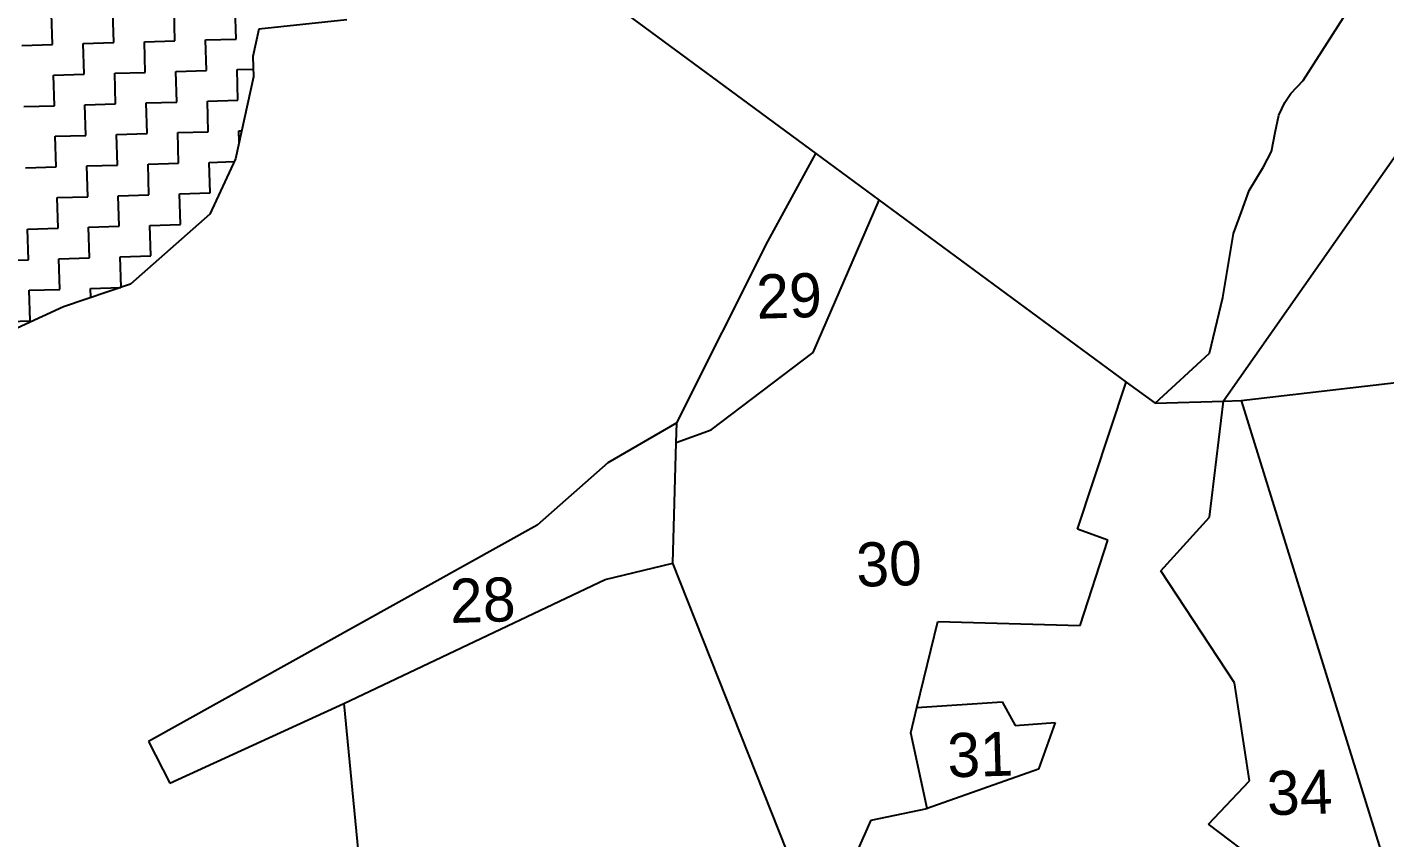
# Model space of a CAD drawing. Header units: metres. Extents: x 289662 to 290738, y 2016260 to 2018343.
# Drawn here: x 290044.1 to 290181.7, y 2016820.6 to 2016902.7 of the extents above; entities that cross this region are included whole.
import ezdxf
from ezdxf.enums import TextEntityAlignment as Align

# ---------------------------------------------------------------- set-up
doc = ezdxf.new("R2010")
doc.units = ezdxf.units.M
for name, color, linetype in [('LINE_WATER', 4, 'Continuous'), ('POLY_HATCH', 12, 'Continuous'), ('POLY_PARCEL', 6, 'Continuous'), ('TEXT_PARCEL', 7, 'Continuous')]:
    doc.layers.add(name, color=color, linetype=linetype)
doc.styles.add('TEXT_MAP', font='', dxfattribs={"height": 2.5})
doc.styles.get('TEXT_MAP').set_extended_font_data('Kruti Dev 050')

msp = doc.modelspace()

# ---------------------------------------------------------------- linework, layer by layer
at = {"layer": 'LINE_WATER'}
for p, q in [((290173.45, 2016897.31), (290180.86, 2016908.94)), ((290172.2, 2016895.99), (290173.45, 2016897.31)), ((290170.98, 2016893.8), (290171.58, 2016895.11)), ((290171.58, 2016895.11), (290172.2, 2016895.99)), ((290170.6, 2016892.06), (290170.98, 2016893.8)), ((290170.23, 2016890.12), (290170.6, 2016892.06)), ((290169.41, 2016888.59), (290170.23, 2016890.12)), ((290167.98, 2016886.18), (290169.41, 2016888.59)), ((290167.18, 2016884), (290167.98, 2016886.18)), ((290166.38, 2016881.83), (290167.18, 2016884)), ((290165.29, 2016875.34), (290166.38, 2016881.83)), ((290163.95, 2016869.7), (290165.29, 2016875.34)), ((290158.43, 2016864.62), (290163.95, 2016869.7))]:
    msp.add_line(p, q, dxfattribs=at)
at = {"layer": 'POLY_HATCH', "linetype": 'Continuous'}
for p, q in [((290059.06, 2016901.34), (290058.97, 2016904.45)), ((290065.26, 2016901.53), (290065.17, 2016904.63)), ((290046.65, 2016900.97), (290046.56, 2016904.08)), ((290052.85, 2016901.16), (290052.76, 2016904.26)), ((290043.55, 2016900.88), (290046.65, 2016900.97)), ((290049.75, 2016901.07), (290052.85, 2016901.16)), ((290049.85, 2016897.96), (290049.75, 2016901.07)), ((290055.96, 2016901.25), (290059.06, 2016901.34)), ((290056.05, 2016898.15), (290055.96, 2016901.25)), ((290062.16, 2016901.44), (290065.26, 2016901.53)), ((290062.25, 2016898.34), (290062.16, 2016901.44)), ((290046.74, 2016897.87), (290049.85, 2016897.96)), ((290046.84, 2016894.77), (290046.74, 2016897.87)), ((290052.95, 2016898.06), (290056.05, 2016898.15)), ((290053.04, 2016894.95), (290052.95, 2016898.06)), ((290059.15, 2016898.24), (290062.25, 2016898.34)), ((290059.25, 2016895.14), (290059.15, 2016898.24)), ((290065.36, 2016898.43), (290066.99, 2016898.48)), ((290065.45, 2016895.33), (290065.36, 2016898.43)), ((290049.94, 2016894.86), (290053.04, 2016894.95)), ((290050.03, 2016891.76), (290049.94, 2016894.86)), ((290056.14, 2016895.05), (290059.25, 2016895.14)), ((290056.24, 2016891.94), (290056.14, 2016895.05)), ((290062.35, 2016895.23), (290065.45, 2016895.33)), ((290062.44, 2016892.13), (290062.35, 2016895.23)), ((290043.73, 2016894.68), (290046.84, 2016894.77)), ((290059.34, 2016892.04), (290062.44, 2016892.13)), ((290059.43, 2016888.94), (290059.34, 2016892.04)), ((290065.54, 2016892.22), (290065.83, 2016892.23)), ((290065.58, 2016891.09), (290065.54, 2016892.22)), ((290046.93, 2016891.67), (290050.03, 2016891.76)), ((290047.02, 2016888.56), (290046.93, 2016891.67)), ((290053.13, 2016891.85), (290056.24, 2016891.94)), ((290053.23, 2016888.75), (290053.13, 2016891.85)), ((290043.92, 2016888.47), (290047.02, 2016888.56)), ((290050.12, 2016888.66), (290053.23, 2016888.75)), ((290050.22, 2016885.55), (290050.12, 2016888.66)), ((290056.33, 2016888.84), (290059.43, 2016888.94)), ((290056.42, 2016885.74), (290056.33, 2016888.84)), ((290062.53, 2016889.03), (290065.08, 2016889.1)), ((290062.63, 2016885.93), (290062.53, 2016889.03)), ((290047.11, 2016885.46), (290050.22, 2016885.55)), ((290047.21, 2016882.36), (290047.11, 2016885.46)), ((290053.32, 2016885.65), (290056.42, 2016885.74)), ((290053.41, 2016882.55), (290053.32, 2016885.65)), ((290059.52, 2016885.83), (290062.63, 2016885.93)), ((290059.62, 2016882.73), (290059.52, 2016885.83)), ((290050.31, 2016882.45), (290053.41, 2016882.55)), ((290050.4, 2016879.35), (290050.31, 2016882.45)), ((290056.51, 2016882.64), (290059.62, 2016882.73)), ((290056.61, 2016879.54), (290056.51, 2016882.64)), ((290044.11, 2016882.27), (290047.21, 2016882.36)), ((290044.2, 2016879.16), (290044.11, 2016882.27)), ((290041.1, 2016879.07), (290044.2, 2016879.16)), ((290047.3, 2016879.26), (290050.4, 2016879.35)), ((290047.39, 2016876.15), (290047.3, 2016879.26)), ((290053.51, 2016879.44), (290056.61, 2016879.54)), ((290053.6, 2016876.35), (290053.51, 2016879.44)), ((290044.29, 2016876.06), (290047.39, 2016876.15)), ((290044.38, 2016872.96), (290044.29, 2016876.06)), ((290050.5, 2016876.25), (290053.57, 2016876.34)), ((290050.52, 2016875.33), (290050.5, 2016876.25)), ((290041.28, 2016872.87), (290044.38, 2016872.96))]:
    msp.add_line(p, q, dxfattribs=at)
at = {"layer": 'POLY_HATCH'}
for p, q in [((290076.48, 2016903.48), (290067.56, 2016902.52)), ((290067.56, 2016902.52), (290066.96, 2016899.75)), ((290066.96, 2016899.75), (290067.02, 2016897.69)), ((290067.02, 2016897.69), (290065.2, 2016889.38)), ((290065.2, 2016889.38), (290062.61, 2016883.79)), ((290062.61, 2016883.79), (290054.56, 2016876.67)), ((290054.56, 2016876.67), (290047.75, 2016874.4)), ((290047.75, 2016874.4), (290033.49, 2016867.78))]:
    msp.add_line(p, q, dxfattribs=at)
at = {"layer": 'POLY_PARCEL'}
for p, q in [((290241.71, 2016973.67), (290165.37, 2016864.83)), ((290098.47, 2016908.75), (290124.04, 2016889.93)), ((290119.16, 2016881.02), (290124.04, 2016889.93)), ((290124.04, 2016889.93), (290130.46, 2016885.21)), ((290123.77, 2016869.77), (290130.46, 2016885.21)), ((290130.46, 2016885.21), (290155.51, 2016866.76)), ((290109.94, 2016862.64), (290119.16, 2016881.02)), ((290167.16, 2016864.88), (290250.79, 2016874.7)), ((290113.42, 2016861.93), (290123.77, 2016869.77)), ((290150.55, 2016851.86), (290155.51, 2016866.76)), ((290155.51, 2016866.76), (290158.43, 2016864.62)), ((290158.43, 2016864.62), (290165.37, 2016864.83)), ((290163.95, 2016853.07), (290165.37, 2016864.83)), ((290165.37, 2016864.83), (290167.16, 2016864.88)), ((290167.16, 2016864.88), (290181.46, 2016818.81)), ((290109.94, 2016862.64), (290102.94, 2016858.57)), ((290109.88, 2016860.65), (290109.94, 2016862.64)), ((290109.88, 2016860.65), (290113.42, 2016861.93)), ((290109.55, 2016848.39), (290109.88, 2016860.65)), ((290102.94, 2016858.57), (290095.8, 2016852.25)), ((290095.8, 2016852.25), (290056.37, 2016830.32)), ((290159.02, 2016847.64), (290163.95, 2016853.07)), ((290153.64, 2016850.73), (290150.55, 2016851.86)), ((290150.85, 2016842.1), (290153.64, 2016850.73)), ((290102.68, 2016846.76), (290109.55, 2016848.39)), ((290124.48, 2016810.77), (290109.55, 2016848.39)), ((290076.19, 2016834.17), (290102.68, 2016846.76)), ((290166.49, 2016836.27), (290159.02, 2016847.64)), ((290134.29, 2016833.76), (290136.39, 2016842.48)), ((290136.39, 2016842.48), (290150.85, 2016842.1)), ((290168.01, 2016826.34), (290166.49, 2016836.27)), ((290134.29, 2016833.76), (290142.94, 2016834.34)), ((290142.94, 2016834.34), (290144.23, 2016831.94)), ((290058.53, 2016826.12), (290076.19, 2016834.17)), ((290076.19, 2016834.17), (290082.78, 2016765.14)), ((290133.67, 2016831.21), (290134.29, 2016833.76)), ((290144.23, 2016831.94), (290148.29, 2016832.26)), ((290148.29, 2016832.26), (290146.6, 2016827.53)), ((290056.37, 2016830.32), (290058.53, 2016826.12)), ((290135.33, 2016823.53), (290133.67, 2016831.21)), ((290146.6, 2016827.53), (290135.33, 2016823.53)), ((290163.86, 2016821.95), (290168.01, 2016826.34)), ((290129.66, 2016822.35), (290135.33, 2016823.53)), ((290124.48, 2016810.77), (290129.66, 2016822.35)), ((290169.28, 2016817.84), (290163.86, 2016821.95))]:
    msp.add_line(p, q, dxfattribs=at)

# ---------------------------------------------------------------- texts
at = {"layer": 'TEXT_PARCEL', "style": 'TEXT_MAP'}
for s, p in [('29', (290121.32, 2016875.51)), ('30', (290131.45, 2016848.34)), ('28', (290090.26, 2016844.67)), ('31', (290140.69, 2016829.02)), ('34', (290173.08, 2016825.18))]:
    msp.add_text(s, height=4.469, rotation=1.7152, dxfattribs=at).set_placement(p, align=Align.MIDDLE)

doc.saveas('drawing.dxf')
